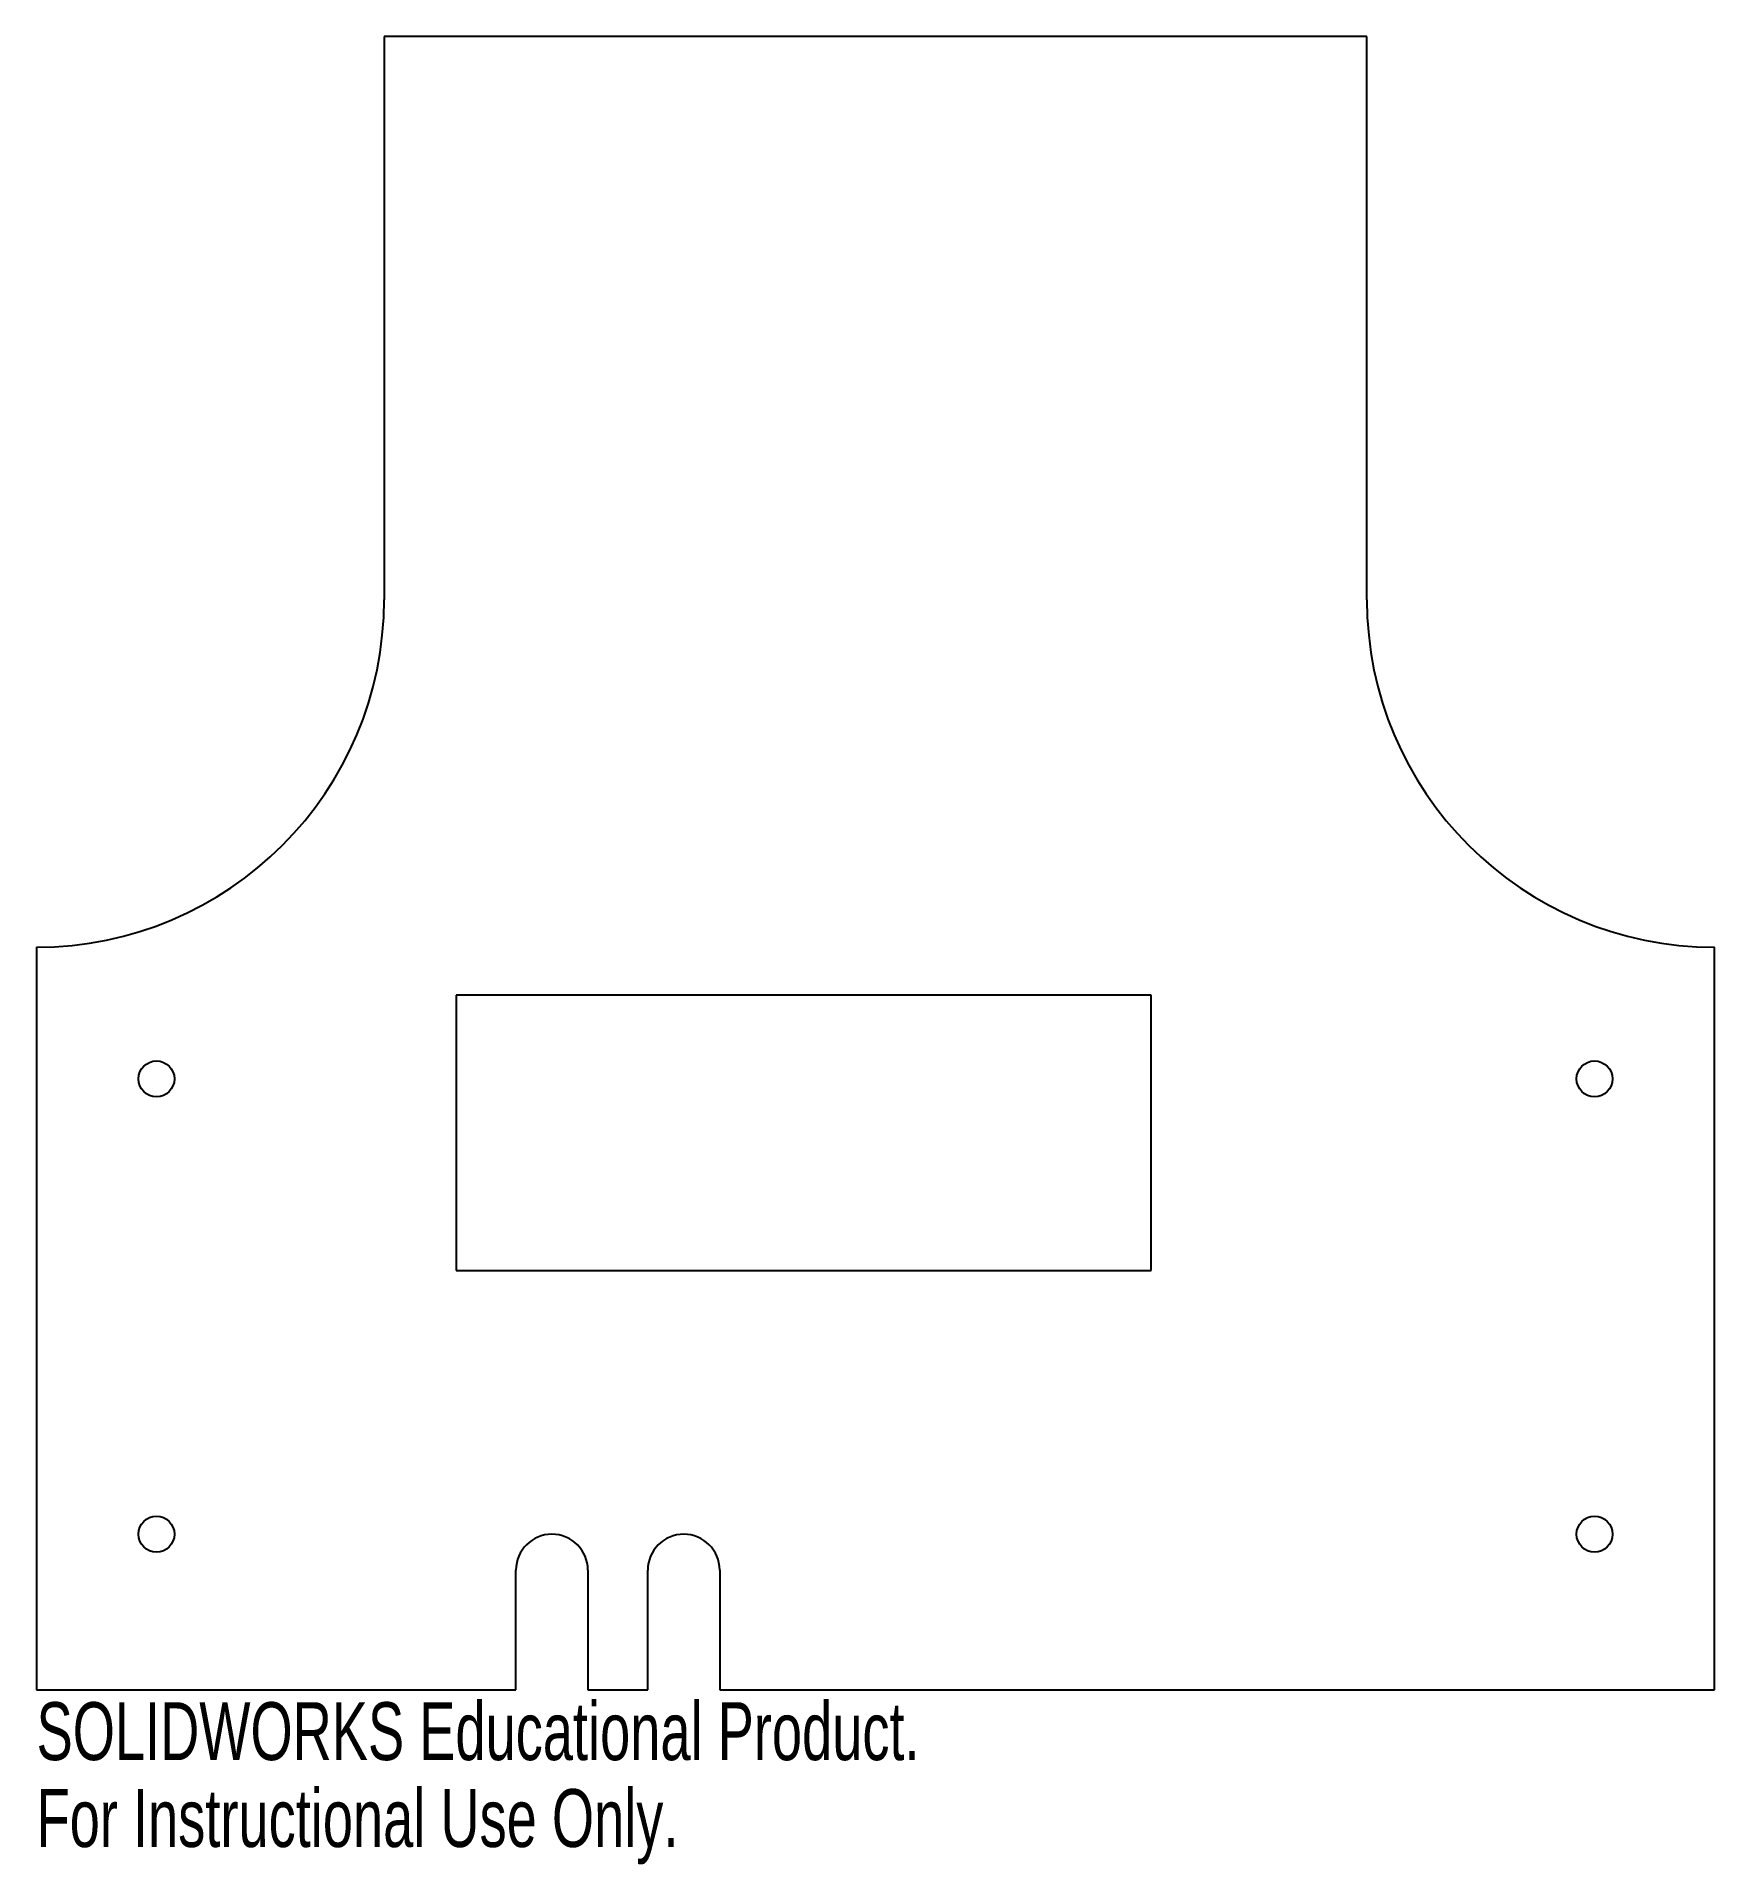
# Model space of a CAD drawing. Header units: millimetres. Extents: x -70 to 70, y -15 to 138.
import ezdxf

# ---------------------------------------------------------------- set-up
doc = ezdxf.new("R2010")
doc.units = ezdxf.units.MM
doc.styles.add('SLDTEXTSTYLE0', font='TXT', dxfattribs={"width": 0.7})

msp = doc.modelspace()

# ---------------------------------------------------------------- linework, layer by layer
at = {"color": 7, "linetype": 'Continuous', "lineweight": 25}
for p, q in [((-41, 138), (-41, 91)), ((41, 138), (-41, 138)), ((41, 91), (41, 138)), ((-70, 62), (-70, 0)), ((70, 0), (70, 62)), ((-35, 58), (-35, 35)), ((23, 58), (-35, 58)), ((23, 35), (23, 58)), ((-35, 35), (23, 35)), ((-30, 0), (-30, 10)), ((-24, 10), (-24, 0)), ((-19, 0), (-19, 10)), ((-13, 10), (-13, 0)), ((-70, 0), (-30, 0)), ((-24, 0), (-19, 0)), ((-13, 0), (70, 0))]:
    msp.add_line(p, q, dxfattribs=at)
for centre in [(-60, 51), (60, 51), (-60, 13), (60, 13)]:
    msp.add_circle(centre, 1.5, dxfattribs=at)
for centre, radius, start, end in [((-70, 91), 29, 270, 0), ((70, 91), 29, 180, 270), ((-27, 10), 3, 0, 180), ((-16, 10), 3, 0, 180)]:
    msp.add_arc(centre, radius, start, end, dxfattribs=at)

# ---------------------------------------------------------------- texts
at = {"color": 7, "linetype": 'Continuous', "char_height": 4.8336, "attachment_point": 1, "style": 'SLDTEXTSTYLE0'}
for s, insert in [('SOLIDWORKS Educational Product.', (-70, -1.02)), ('For Instructional Use Only.', (-70, -8.27))]:
    msp.add_mtext(s, dxfattribs=dict(at, insert=insert))

doc.saveas('drawing.dxf')
